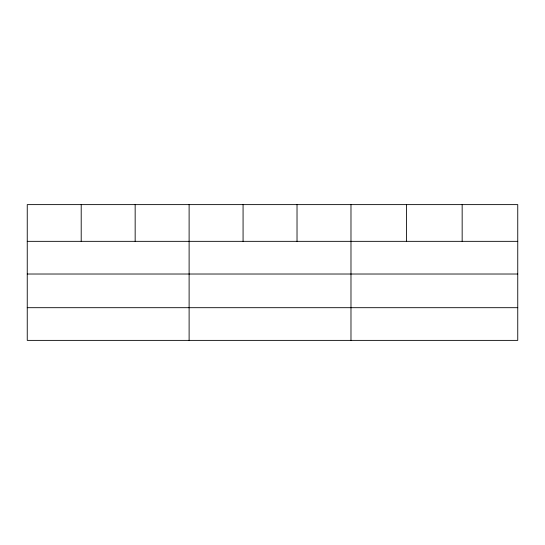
<?xml version="1.0" encoding="UTF-8"?>
<svg xmlns="http://www.w3.org/2000/svg" width="545" height="545" viewBox="0 0 545 545"><rect width="100%" height="100%" fill="white"/><g stroke="black" fill="none" stroke-linecap="round" stroke-linejoin="round"><path stroke-width="0.82" d="M517.75 274.019L517.75 204.62L27.25 204.62L27.25 340.38L517.75 340.38L517.75 274.019L27.25 274.019M27.25 241.34L517.75 241.34M27.25 307.693L517.75 307.693M462.16 204.62L462.16 241.34M406.57 204.62L406.57 241.34M350.98 204.62L350.98 340.38M297.025 204.62L297.025 241.34M243.07 204.62L243.07 241.34M189.115 204.62L189.115 340.38M135.16 204.62L135.16 241.34M81.205 204.62L81.205 241.34"/></g></svg>
